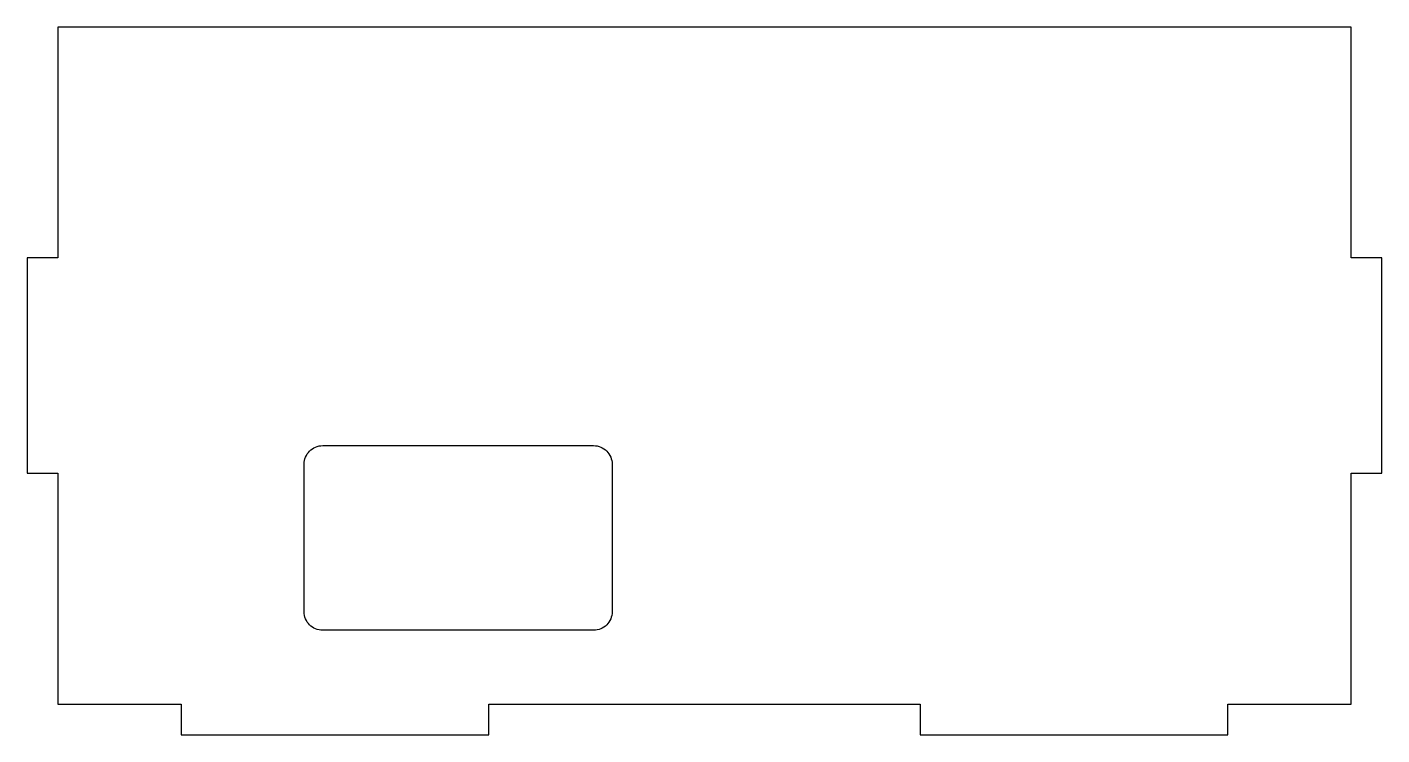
# Model space of a CAD drawing. Header units: millimetres. Extents: x -80 to 140, y -67 to 48.
import ezdxf

# ---------------------------------------------------------------- set-up
doc = ezdxf.new("R2010")
doc.units = ezdxf.units.MM

msp = doc.modelspace()

# ---------------------------------------------------------------- linework, layer by layer
msp.add_lwpolyline([(-4.69, -67.04), (-4.69, -62.04), (65.31, -62.04), (65.31, -67.04), (115.31, -67.04), (115.31, -62.04), (135.31, -62.04), (135.31, -24.54), (140.31, -24.54), (140.31, 10.46), (135.31, 10.46), (135.31, 47.96), (-74.69, 47.96), (-74.69, 10.46), (-79.69, 10.46), (-79.69, -24.54), (-74.69, -24.54), (-74.69, -62.04), (-54.69, -62.04), (-54.69, -67.04)], close=True)
msp.add_lwpolyline([(-34.69, -23.04, -0.414214), (-31.69, -20.04), (12.31, -20.04, -0.414214), (15.31, -23.04), (15.31, -47.04, -0.414214), (12.31, -50.04), (-31.69, -50.04, -0.414214), (-34.69, -47.04)], format="xyb", close=True)

doc.saveas('drawing.dxf')
